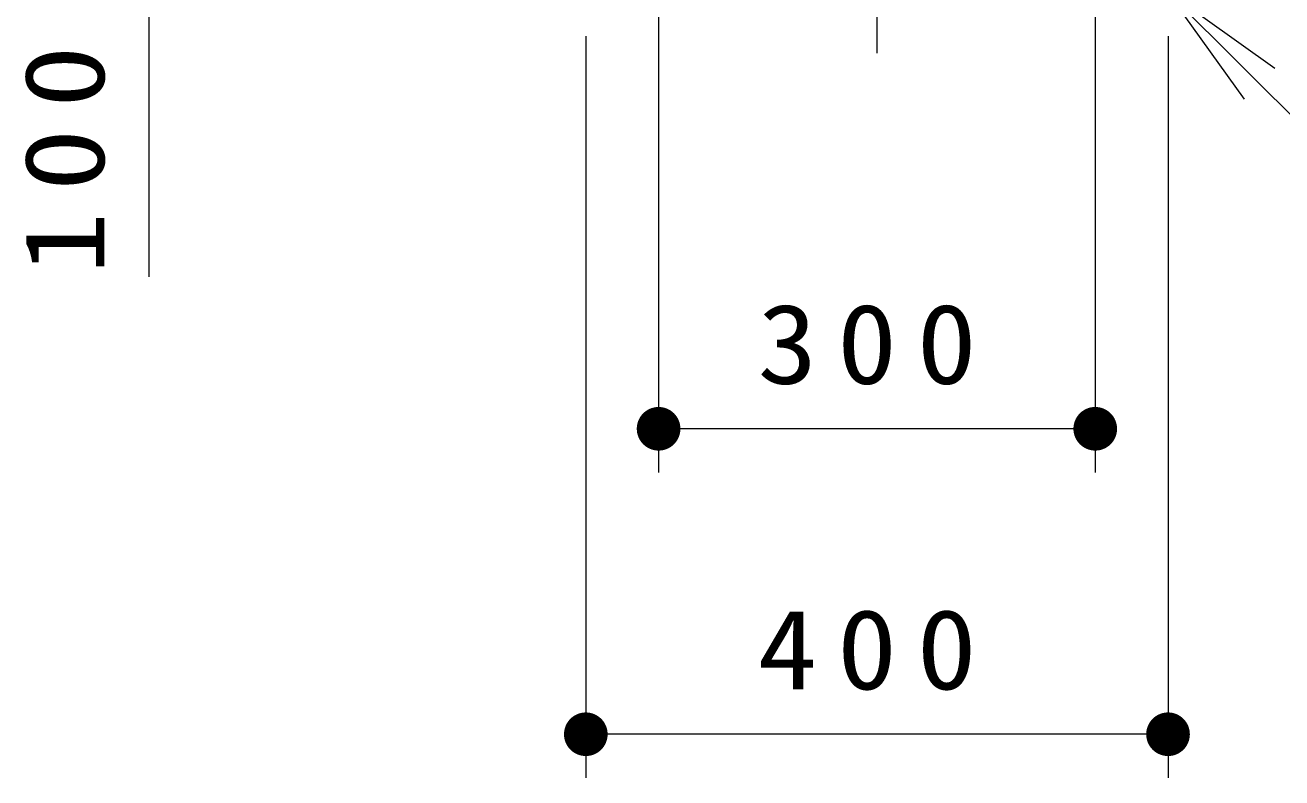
# Model space of a CAD drawing. Units: millimetres on the paper, scale 1:30. Extents: x -610 to 0, y 0 to 257.
# Drawn here: x -142.43 to -113.65, y 59.93 to 77.18 of the extents above; entities that cross this region are included whole.
import ezdxf

# ---------------------------------------------------------------- set-up
doc = ezdxf.new("R2010")
doc.units = ezdxf.units.MM
doc.linetypes.add('USER2', pattern=[6, 3, -1, 1, -1])
doc.layers.add('1_30', color=7, linetype='Continuous', lineweight=13)
doc.styles.add('ＭＳ ゴシック', font='')
doc.styles.get('ＭＳ ゴシック').set_extended_font_data('MS Gothic')

# ---------------------------------------------------------------- blocks, each defined once
blk = doc.blocks.new('filled_dot')
at = {"color": 0, "linetype": 'Continuous', "lineweight": -2, "const_width": 1.25}
blk.add_lwpolyline([(-0.625, 0, 1), (0.625, 0, 1)], format="xyb", close=True, dxfattribs=at)
blk = doc.blocks.new('open_arrow')
at = {"color": 0, "linetype": 'Continuous', "lineweight": -2}
blk.add_lwpolyline([(7.5, 1.25), (0, 0), (7.5, -1.25)], dxfattribs=at)

msp = doc.modelspace()

# ---------------------------------------------------------------- linework, layer by layer
at = {"layer": '1_30', "linetype": 'USER2'}
msp.add_line((-122.926, 127.128), (-122.926, 76.541), dxfattribs=at)
msp.add_line((-122.926, 127.128), (-122.926, 76.541), dxfattribs=at)
at = {"layer": '1_30'}
for p, q in [((-139.593, 71.414), (-139.593, 81.267)), ((-127.926, 80.267), (-127.926, 66.934)), ((-117.926, 80.267), (-117.926, 66.934)), ((-116.286, 77.961), (-111.013, 72.688)), ((-129.593, 76.934), (-129.593, 59.934)), ((-116.259, 76.934), (-116.259, 59.934)), ((-117.926, 67.934), (-127.926, 67.934)), ((-116.259, 60.934), (-129.593, 60.934))]:
    msp.add_line(p, q, dxfattribs=at)

# ---------------------------------------------------------------- block references
at = {"layer": '1_30', "xscale": 0.4, "yscale": 0.4}
for name, p, rotation in [('open_arrow', (-116.286, 77.961), 315), ('filled_dot', (-117.926, 67.934), 180), ('filled_dot', (-116.259, 60.934), 180)]:
    msp.add_blockref(name, p, dxfattribs=dict(at, rotation=rotation))
for p in [(-127.926, 67.934), (-129.593, 60.934)]:
    msp.add_blockref('filled_dot', p, dxfattribs=at)

# ---------------------------------------------------------------- texts
at = {"layer": '1_30', "insert": (-140.593, 74.331), "char_height": 1.833, "attachment_point": 8, "rotation": 90, "style": 'ＭＳ ゴシック'}
msp.add_mtext('\\T1.33;\\W1.15;100', dxfattribs=at)
at = {"layer": '1_30', "char_height": 1.833, "attachment_point": 8, "style": 'ＭＳ ゴシック'}
for s, insert in [('\\T1.33;\\W1.1;300', (-122.926, 68.934)), ('\\T1.33;\\W1.1;400', (-122.926, 61.934))]:
    msp.add_mtext(s, dxfattribs=dict(at, insert=insert))

doc.saveas('drawing.dxf')
